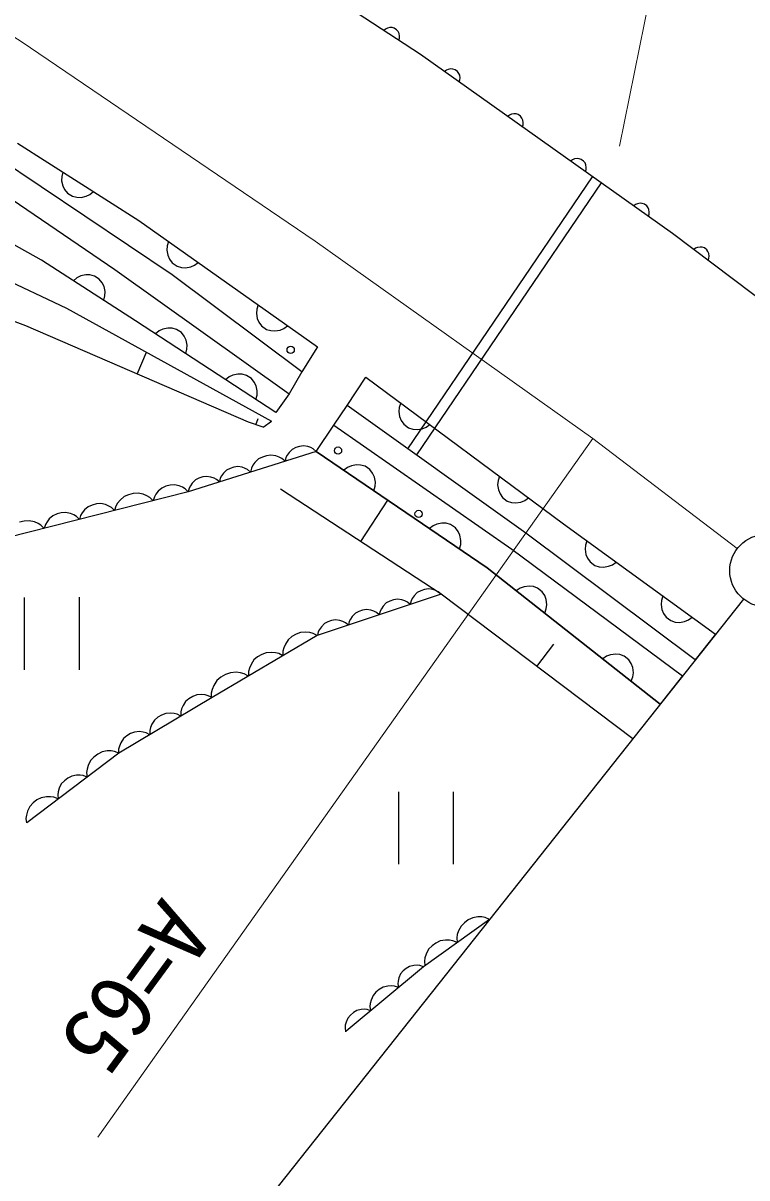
# Model space of a CAD drawing. Units: millimetres, scale not verified. Extents: x 40000 to 680000, y 20000 to 380000.
# Drawn here: x 331843 to 351818, y 263618 to 295499 of the extents above; entities that cross this region are included whole.
import ezdxf
from ezdxf.enums import TextEntityAlignment as Align

# ---------------------------------------------------------------- set-up
doc = ezdxf.new("R2010")
doc.units = ezdxf.units.MM
doc.header["$LTSCALE"] = 1000
doc.linetypes.add('CHAIN', pattern=[18.5, 12, -1.5, 3.5, -1.5])
for name, color, linetype, lineweight in [('M-BGD', 7, 'Continuous', 25), ('M-BMK', 2, 'CHAIN', 13), ('M-BMK-OTRS', 5, 'Continuous', 25), ('M-BMK-SRVR', 3, 'Continuous', 25), ('M-STR-HTXT', 7, 'Continuous', 13)]:
    doc.layers.add(name, color=color, linetype=linetype, lineweight=lineweight)
doc.styles.add('ＭＳ ゴシック', font='')
doc.styles.get('ＭＳ ゴシック').set_extended_font_data('MS Gothic')

msp = doc.modelspace()

# ---------------------------------------------------------------- linework, layer by layer
at = {"layer": 'M-BGD'}
for p, q in [((342807, 294632), (336378, 298854)), ((341844, 295336), (341794, 295297)), ((341897, 295362), (341844, 295336)), ((341966, 295376), (341897, 295362)), ((342024, 295374), (341966, 295376)), ((342085, 295358), (342024, 295374)), ((342152, 295314), (342085, 295358)), ((342191, 295264), (342152, 295314)), ((342217, 295211), (342191, 295264)), ((342212, 295023), (342229, 295084)), ((342231, 295142), (342217, 295211)), ((342229, 295084), (342231, 295142)), ((349769, 289688), (342807, 294632)), ((343524, 294197), (343473, 294159)), ((343578, 294220), (343524, 294197)), ((343648, 294232), (343578, 294220)), ((343706, 294227), (343648, 294232)), ((343766, 294209), (343706, 294227)), ((343832, 294162), (343766, 294209)), ((343869, 294111), (343832, 294162)), ((343892, 294058), (343869, 294111)), ((343904, 293988), (343892, 294058)), ((343900, 293930), (343904, 293988)), ((343881, 293870), (343900, 293930)), ((345388, 292996), (345318, 292984)), ((345446, 292991), (345388, 292996)), ((345507, 292973), (345446, 292991)), ((345265, 292961), (345214, 292923)), ((345318, 292984), (345265, 292961)), ((345572, 292927), (345507, 292973)), ((345609, 292875), (345572, 292927)), ((345633, 292822), (345609, 292875)), ((345622, 292634), (345640, 292694)), ((345645, 292752), (345633, 292822)), ((345640, 292694), (345645, 292752)), ((331689, 292184), (335035, 290050)), ((335958, 288551), (331054, 291838)), ((347005, 291725), (346954, 291687)), ((347059, 291748), (347005, 291725)), ((347129, 291760), (347059, 291748)), ((347187, 291755), (347129, 291760)), ((347247, 291737), (347187, 291755)), ((347312, 291691), (347247, 291737)), ((332353, 288954), (327622, 291607)), ((347350, 291639), (347312, 291691)), ((347373, 291586), (347350, 291639)), ((347362, 291398), (347381, 291458)), ((347385, 291516), (347373, 291586)), ((347381, 291458), (347385, 291516)), ((330737, 291174), (334372, 288695)), ((332909, 291263), (332906, 291147)), ((332906, 291147), (332937, 291009)), ((332940, 291386), (332909, 291263)), ((342463, 283748), (347561, 291257)), ((342711, 283579), (347809, 291088)), ((332937, 291009), (332989, 290904)), ((332989, 290904), (333069, 290806)), ((333069, 290806), (333203, 290720)), ((333581, 290717), (333685, 290769)), ((333685, 290769), (333783, 290848)), ((333203, 290720), (333326, 290689)), ((333326, 290689), (333443, 290686)), ((333443, 290686), (333581, 290717)), ((348746, 290489), (348695, 290451)), ((348799, 290512), (348746, 290489)), ((348869, 290524), (348799, 290512)), ((348927, 290519), (348869, 290524)), ((348988, 290501), (348927, 290519)), ((349053, 290455), (348988, 290501)), ((349090, 290403), (349053, 290455)), ((349114, 290350), (349090, 290403)), ((349103, 290162), (349121, 290222)), ((349125, 290280), (349114, 290350)), ((349121, 290222), (349125, 290280)), ((335035, 290050), (339967, 286561)), ((328459, 289790), (333045, 287627)), ((356014, 284976), (349769, 289688)), ((331920, 287137), (326022, 289366)), ((335823, 289346), (335814, 289229)), ((335814, 289229), (335838, 289090)), ((335860, 289467), (335823, 289346)), ((350402, 289286), (350350, 289250)), ((350456, 289308), (350402, 289286)), ((350526, 289317), (350456, 289308)), ((350584, 289311), (350526, 289317)), ((350644, 289291), (350584, 289311)), ((350708, 289243), (350644, 289291)), ((350744, 289191), (350708, 289243)), ((350766, 289137), (350744, 289191)), ((334949, 287281), (332353, 288954)), ((335838, 289090), (335885, 288983)), ((335885, 288983), (335960, 288881)), ((335960, 288881), (336091, 288789)), ((336574, 288814), (336676, 288889)), ((350749, 288949), (350769, 289009)), ((350775, 289067), (350766, 289137)), ((350769, 289009), (350775, 289067)), ((333572, 288549), (333434, 288519)), ((333688, 288545), (333572, 288549)), ((333811, 288514), (333688, 288545)), ((334372, 288695), (339189, 285263)), ((339535, 285869), (335958, 288551)), ((336091, 288789), (336212, 288752)), ((336212, 288752), (336328, 288743)), ((336328, 288743), (336468, 288767)), ((336468, 288767), (336574, 288814)), ((333329, 288468), (333230, 288388)), ((333434, 288519), (333329, 288468)), ((333946, 288427), (333811, 288514)), ((334025, 288329), (333946, 288427)), ((334076, 288224), (334025, 288329)), ((334106, 288086), (334076, 288224)), ((334071, 287847), (334103, 287969)), ((334103, 287969), (334106, 288086)), ((333045, 287627), (338699, 284513)), ((338289, 287601), (338281, 287485)), ((338326, 287722), (338289, 287601)), ((338814, 284744), (334949, 287281)), ((338281, 287485), (338304, 287345)), ((338304, 287345), (338351, 287239)), ((338064, 284484), (331920, 287137)), ((335596, 287000), (335497, 286921)), ((335701, 287051), (335596, 287000)), ((335840, 287079), (335701, 287051)), ((335956, 287075), (335840, 287079)), ((336079, 287042), (335956, 287075)), ((336212, 286954), (336079, 287042)), ((336291, 286855), (336212, 286954)), ((338351, 287239), (338426, 287137)), ((338426, 287137), (338557, 287044)), ((338557, 287044), (338678, 287008)), ((338678, 287008), (338794, 286999)), ((338794, 286999), (338934, 287023)), ((338934, 287023), (339041, 287070)), ((339041, 287070), (339143, 287145)), ((336342, 286750), (336291, 286855)), ((336370, 286611), (336342, 286750)), ((334992, 285810), (335252, 286412)), ((336333, 286373), (336366, 286495)), ((336366, 286495), (336370, 286611)), ((339967, 286561), (339535, 285869)), ((337529, 285731), (337430, 285653)), ((337634, 285782), (337529, 285731)), ((337773, 285811), (337634, 285782)), ((337889, 285806), (337773, 285811)), ((338011, 285773), (337889, 285806)), ((338145, 285686), (338011, 285773)), ((338223, 285586), (338145, 285686)), ((339535, 285869), (339189, 285263)), ((340785, 284946), (341304, 285725)), ((341304, 285725), (346753, 281678)), ((338274, 285481), (338223, 285586)), ((338303, 285343), (338274, 285481)), ((338298, 285226), (338303, 285343)), ((338266, 285104), (338298, 285226)), ((339189, 285263), (338814, 284744)), ((340422, 284401), (340785, 284946)), ((345721, 281421), (340785, 284946)), ((342225, 284891), (342214, 284775)), ((342214, 284775), (342235, 284635)), ((342265, 285011), (342225, 284891)), ((338468, 284340), (338064, 284484)), ((338266, 284412), (338327, 284582)), ((338468, 284340), (338699, 284513)), ((339929, 283675), (340422, 284401)), ((340422, 284401), (345326, 280977)), ((342235, 284635), (342279, 284527)), ((342279, 284527), (342352, 284423)), ((342352, 284423), (342480, 284328)), ((342964, 284342), (343068, 284415)), ((342480, 284328), (342600, 284288)), ((342600, 284288), (342716, 284277)), ((342716, 284277), (342856, 284298)), ((342856, 284298), (342964, 284342)), ((339367, 283780), (339269, 283730)), ((339470, 283813), (339367, 283780)), ((339578, 283828), (339470, 283813)), ((339698, 283809), (339578, 283828)), ((339783, 283779), (339698, 283809)), ((339850, 283744), (339783, 283779)), ((339929, 283675), (339850, 283744)), ((339929, 283675), (336400, 282558)), ((338338, 283465), (338242, 283372)), ((338446, 283520), (338338, 283465)), ((338561, 283556), (338446, 283520)), ((338681, 283574), (338561, 283556)), ((338814, 283553), (338681, 283574)), ((338908, 283519), (338814, 283553)), ((338983, 283480), (338908, 283519)), ((339071, 283403), (338983, 283480)), ((339095, 283505), (339071, 283403)), ((339130, 283573), (339095, 283505)), ((339183, 283646), (339130, 283573)), ((339269, 283730), (339183, 283646)), ((344652, 280458), (339929, 283675)), ((339929, 283675), (344652, 280458)), ((337458, 283157), (337371, 283073)), ((337555, 283207), (337458, 283157)), ((337658, 283239), (337555, 283207)), ((337767, 283255), (337658, 283239)), ((337886, 283236), (337767, 283255)), ((337971, 283206), (337886, 283236)), ((338039, 283171), (337971, 283206)), ((338117, 283101), (338039, 283171)), ((338144, 283215), (338117, 283101)), ((338183, 283290), (338144, 283215)), ((338242, 283372), (338183, 283290)), ((340797, 283229), (340696, 283152)), ((340903, 283277), (340797, 283229)), ((341042, 283304), (340903, 283277)), ((341158, 283297), (341042, 283304)), ((341280, 283263), (341158, 283297)), ((341412, 283173), (341280, 283263)), ((341489, 283072), (341412, 283173)), ((336513, 282802), (336460, 282728)), ((336599, 282886), (336513, 282802)), ((336697, 282935), (336599, 282886)), ((336800, 282968), (336697, 282935)), ((336908, 282983), (336800, 282968)), ((337028, 282964), (336908, 282983)), ((337113, 282935), (337028, 282964)), ((337180, 282899), (337113, 282935)), ((337259, 282830), (337180, 282899)), ((337283, 282932), (337259, 282830)), ((337319, 283000), (337283, 282932)), ((337371, 283073), (337319, 283000)), ((341538, 282966), (341489, 283072)), ((341564, 282827), (341538, 282966)), ((341557, 282711), (341564, 282827)), ((344950, 282867), (344939, 282751)), ((344989, 282988), (344950, 282867)), ((336400, 282558), (331393, 281286)), ((334753, 282480), (334630, 282426)), ((334881, 282513), (334753, 282480)), ((335014, 282524), (334881, 282513)), ((335158, 282492), (335014, 282524)), ((335260, 282450), (335158, 282492)), ((335508, 282497), (335465, 282424)), ((335571, 282575), (335508, 282497)), ((335672, 282662), (335571, 282575)), ((335784, 282711), (335672, 282662)), ((335900, 282741), (335784, 282711)), ((336021, 282751), (335900, 282741)), ((336152, 282722), (336021, 282751)), ((336245, 282684), (336152, 282722)), ((336318, 282640), (336245, 282684)), ((336400, 282558), (336318, 282640)), ((336425, 282661), (336401, 282558)), ((336460, 282728), (336425, 282661)), ((343381, 279731), (338943, 282636)), ((341523, 282589), (341557, 282711)), ((344939, 282751), (344959, 282611)), ((344959, 282611), (345004, 282504)), ((345004, 282504), (345076, 282400)), ((333748, 282194), (333637, 282145)), ((333864, 282224), (333748, 282194)), ((333986, 282234), (333864, 282224)), ((334117, 282205), (333986, 282234)), ((334209, 282167), (334117, 282205)), ((334282, 282123), (334209, 282167)), ((334402, 282164), (334365, 282041)), ((334449, 282244), (334402, 282164)), ((334518, 282330), (334449, 282244)), ((334630, 282426), (334518, 282330)), ((335340, 282402), (335260, 282450)), ((335431, 282312), (335340, 282402)), ((335465, 282424), (335431, 282312)), ((341162, 281184), (341909, 282326)), ((345076, 282400), (345205, 282305)), ((345205, 282305), (345325, 282265)), ((345325, 282265), (345441, 282254)), ((345441, 282254), (345581, 282274)), ((345581, 282274), (345689, 282319)), ((345689, 282319), (345792, 282391)), ((332667, 281899), (332566, 281811)), ((332779, 281948), (332667, 281899)), ((332895, 281977), (332779, 281948)), ((333016, 281987), (332895, 281977)), ((333147, 281959), (333016, 281987)), ((333240, 281920), (333147, 281959)), ((333313, 281877), (333240, 281920)), ((333395, 281795), (333313, 281877)), ((333429, 281907), (333395, 281795)), ((333472, 281980), (333429, 281907)), ((333535, 282057), (333472, 281980)), ((333637, 282145), (333535, 282057)), ((334365, 282041), (334282, 282123)), ((331876, 281749), (331748, 281717)), ((332009, 281760), (331876, 281749)), ((332153, 281729), (332009, 281760)), ((332255, 281687), (332153, 281729)), ((332335, 281639), (332255, 281687)), ((332426, 281549), (332335, 281639)), ((332460, 281660), (332426, 281549)), ((332503, 281733), (332460, 281660)), ((332566, 281811), (332503, 281733)), ((343158, 281620), (343058, 281544)), ((343264, 281669), (343158, 281620)), ((343403, 281695), (343264, 281669)), ((343520, 281689), (343403, 281695)), ((343641, 281654), (343520, 281689)), ((343774, 281564), (343641, 281654)), ((343850, 281464), (343774, 281564)), ((346753, 281678), (350953, 278626)), ((343899, 281358), (343850, 281464)), ((343926, 281219), (343899, 281358)), ((343919, 281102), (343926, 281219)), ((350392, 277917), (345721, 281421)), ((347399, 281209), (347360, 281088)), ((343884, 280981), (343919, 281102)), ((345326, 280977), (350044, 277479)), ((347360, 281088), (347350, 280972)), ((347350, 280972), (347372, 280832)), ((347372, 280832), (347418, 280725)), ((347418, 280725), (347491, 280622)), ((347491, 280622), (347621, 280528)), ((348105, 280547), (348208, 280621)), ((349428, 276701), (344652, 280458)), ((344652, 280458), (349428, 276701)), ((347621, 280528), (347742, 280490)), ((347742, 280490), (347858, 280479)), ((347858, 280479), (347997, 280502)), ((347997, 280502), (348105, 280547)), ((345667, 279939), (345558, 279897)), ((345808, 279956), (345667, 279939)), ((345924, 279941), (345808, 279956)), ((346043, 279898), (345924, 279941)), ((331875, 279645), (331875, 277645)), ((333395, 277645), (333395, 279646)), ((343381, 279731), (339961, 278589)), ((342584, 279617), (342549, 279549)), ((342635, 279691), (342584, 279617)), ((342720, 279776), (342635, 279691)), ((342817, 279828), (342720, 279776)), ((342919, 279862), (342817, 279828)), ((343027, 279879), (342919, 279862)), ((343147, 279862), (343027, 279879)), ((343232, 279834), (343147, 279862)), ((343301, 279799), (343232, 279834)), ((343381, 279731), (343301, 279799)), ((348668, 275742), (343381, 279731)), ((345558, 279897), (345453, 279828)), ((346168, 279799), (346043, 279898)), ((346238, 279694), (346168, 279799)), ((346279, 279585), (346238, 279694)), ((349498, 279683), (349460, 279562)), ((341212, 279291), (341109, 279257)), ((341320, 279309), (341212, 279291)), ((341440, 279292), (341320, 279309)), ((341525, 279263), (341440, 279292)), ((341730, 279332), (341696, 279263)), ((341781, 279406), (341730, 279332)), ((341866, 279491), (341781, 279406)), ((341963, 279542), (341866, 279491)), ((342066, 279577), (341963, 279542)), ((342174, 279594), (342066, 279577)), ((342293, 279577), (342174, 279594)), ((342379, 279548), (342293, 279577)), ((342447, 279514), (342379, 279548)), ((342527, 279446), (342447, 279514)), ((342549, 279549), (342527, 279446)), ((346239, 279210), (346282, 279329)), ((346296, 279444), (346279, 279585)), ((346282, 279329), (346296, 279444)), ((349460, 279562), (349450, 279446)), ((349450, 279446), (349472, 279306)), ((349472, 279306), (349518, 279199)), ((340256, 278972), (340159, 278921)), ((340358, 279006), (340256, 278972)), ((340466, 279023), (340358, 279006)), ((340586, 279006), (340466, 279023)), ((340671, 278978), (340586, 279006)), ((340740, 278944), (340671, 278978)), ((340842, 278978), (340819, 278876)), ((340876, 279046), (340842, 278978)), ((340927, 279120), (340876, 279046)), ((341013, 279206), (340927, 279120)), ((341109, 279257), (341013, 279206)), ((341593, 279229), (341525, 279263)), ((341673, 279161), (341593, 279229)), ((341696, 279263), (341673, 279161)), ((349518, 279199), (349591, 279096)), ((349591, 279096), (349721, 279002)), ((349721, 279002), (349841, 278964)), ((349841, 278964), (349957, 278953)), ((349957, 278953), (350097, 278975)), ((350097, 278975), (350204, 279021)), ((350204, 279021), (350307, 279095)), ((339502, 278676), (339377, 278628)), ((339649, 278686), (339502, 278676)), ((339758, 278674), (339649, 278686)), ((339849, 278650), (339758, 278674)), ((339961, 278589), (339849, 278650)), ((339988, 278693), (339966, 278590)), ((340022, 278761), (339988, 278693)), ((340074, 278835), (340022, 278761)), ((340159, 278921), (340074, 278835)), ((340819, 278876), (340740, 278944)), ((339961, 278589), (337056, 276876)), ((339080, 278351), (339038, 278249)), ((339160, 278474), (339080, 278351)), ((339263, 278560), (339160, 278474)), ((339377, 278628), (339263, 278560)), ((346024, 277736), (346491, 278355)), ((350953, 278626), (350392, 277917)), ((338429, 278069), (338315, 278002)), ((338554, 278117), (338429, 278069)), ((338701, 278127), (338554, 278117)), ((338811, 278115), (338701, 278127)), ((338901, 278092), (338811, 278115)), ((339014, 278030), (338901, 278092)), ((339015, 278159), (339014, 278030)), ((339038, 278249), (339015, 278159)), ((347946, 278019), (347841, 277949)), ((348055, 278060), (347946, 278019)), ((348196, 278077), (348055, 278060)), ((348311, 278063), (348196, 278077)), ((348431, 278020), (348311, 278063)), ((348556, 277921), (348431, 278020)), ((338090, 277690), (338067, 277600)), ((338133, 277792), (338090, 277690)), ((338213, 277916), (338133, 277792)), ((338315, 278002), (338213, 277916)), ((348626, 277815), (348556, 277921)), ((348667, 277706), (348626, 277815)), ((348684, 277566), (348667, 277706)), ((337304, 277441), (337192, 277347)), ((337428, 277514), (337304, 277441)), ((337564, 277566), (337428, 277514)), ((337725, 277577), (337564, 277566)), ((337844, 277564), (337725, 277577)), ((337943, 277538), (337844, 277564)), ((338066, 277472), (337943, 277538)), ((338067, 277600), (338066, 277472)), ((348627, 277331), (348669, 277450)), ((348669, 277450), (348684, 277566)), ((350044, 277479), (349428, 276701)), ((337059, 277101), (337033, 277002)), ((337105, 277212), (337059, 277101)), ((337192, 277347), (337105, 277212)), ((337056, 276876), (334487, 275345)), ((336328, 276768), (336256, 276655)), ((336421, 276847), (336328, 276768)), ((336524, 276908), (336421, 276847)), ((336637, 276953), (336524, 276908)), ((336771, 276963), (336637, 276953)), ((336871, 276952), (336771, 276963)), ((336953, 276931), (336871, 276952)), ((337056, 276876), (336953, 276931)), ((337033, 277002), (337032, 276862)), ((335778, 276441), (335665, 276396)), ((335912, 276450), (335778, 276441)), ((336012, 276440), (335912, 276450)), ((336094, 276419), (336012, 276440)), ((336197, 276364), (336094, 276419)), ((336218, 276563), (336197, 276481)), ((336197, 276481), (336197, 276364)), ((336256, 276655), (336218, 276563)), ((335397, 276143), (335359, 276051)), ((335469, 276256), (335397, 276143)), ((335562, 276335), (335469, 276256)), ((335665, 276396), (335562, 276335)), ((334703, 275823), (334610, 275744)), ((334806, 275884), (334703, 275823)), ((334919, 275928), (334806, 275884)), ((335053, 275938), (334919, 275928)), ((335152, 275928), (335053, 275938)), ((335235, 275907), (335152, 275928)), ((335338, 275852), (335235, 275907)), ((335359, 276051), (335338, 275968)), ((335338, 275968), (335338, 275852)), ((334479, 275456), (334478, 275340)), ((334500, 275539), (334479, 275456)), ((334538, 275631), (334500, 275539)), ((334610, 275744), (334538, 275631)), ((334487, 275345), (331945, 273424)), ((333705, 275140), (333639, 275007)), ((333797, 275237), (333705, 275140)), ((333902, 275316), (333797, 275237)), ((334021, 275378), (333902, 275316)), ((334166, 275405), (334021, 275378)), ((334276, 275406), (334166, 275405)), ((334368, 275393), (334276, 275406)), ((334487, 275345), (334368, 275393)), ((333609, 274902), (333596, 274809)), ((333639, 275007), (333609, 274902)), ((332982, 274584), (332898, 274495)), ((333077, 274656), (332982, 274584)), ((333185, 274712), (333077, 274656)), ((333317, 274737), (333185, 274712)), ((333417, 274737), (333317, 274737)), ((333501, 274725), (333417, 274737)), ((333609, 274682), (333501, 274725)), ((333596, 274809), (333609, 274682)), ((332811, 274279), (332799, 274195)), ((332799, 274195), (332811, 274079)), ((332838, 274375), (332811, 274279)), ((332898, 274495), (332838, 274375)), ((342201, 274278), (342201, 272278)), ((343721, 272278), (343721, 274279)), ((332029, 273874), (331963, 273742)), ((332121, 273971), (332029, 273874)), ((332226, 274051), (332121, 273971)), ((332345, 274113), (332226, 274051)), ((332490, 274139), (332345, 274113)), ((332600, 274140), (332490, 274139)), ((332692, 274127), (332600, 274140)), ((332811, 274079), (332692, 274127)), ((331933, 273636), (331920, 273543)), ((331920, 273543), (331933, 273416)), ((331963, 273742), (331933, 273636)), ((344716, 270754), (342892, 269449)), ((344130, 270741), (344023, 270664)), ((344250, 270800), (344130, 270741)), ((344396, 270823), (344250, 270800)), ((344506, 270821), (344396, 270823)), ((344598, 270805), (344506, 270821)), ((344716, 270754), (344598, 270805)), ((343859, 270439), (343826, 270334)), ((343928, 270569), (343859, 270439)), ((344023, 270664), (343928, 270569)), ((343235, 270101), (343128, 270024)), ((343355, 270160), (343235, 270101)), ((343501, 270183), (343355, 270160)), ((343611, 270180), (343501, 270183)), ((343703, 270165), (343611, 270180)), ((343821, 270114), (343703, 270165)), ((343826, 270334), (343811, 270242)), ((343811, 270242), (343821, 270114)), ((342964, 269799), (342931, 269694)), ((343033, 269929), (342964, 269799)), ((343128, 270024), (343033, 269929)), ((342892, 269449), (340761, 267668)), ((342415, 269403), (342332, 269333)), ((342510, 269458), (342415, 269403)), ((342627, 269486), (342510, 269458)), ((342717, 269491), (342627, 269486)), ((342793, 269484), (342717, 269491)), ((342892, 269449), (342793, 269484)), ((342931, 269694), (342916, 269602)), ((342916, 269602), (342926, 269474)), ((342213, 269140), (342192, 269052)), ((342261, 269250), (342213, 269140)), ((342332, 269333), (342261, 269250)), ((341672, 268820), (341580, 268743)), ((341777, 268882), (341672, 268820)), ((341907, 268913), (341777, 268882)), ((342007, 268918), (341907, 268913)), ((342092, 268910), (342007, 268918)), ((342202, 268872), (342092, 268910)), ((342192, 269052), (342185, 268976)), ((342185, 268976), (342202, 268872)), ((341447, 268528), (341424, 268431)), ((341500, 268651), (341447, 268528)), ((341580, 268743), (341500, 268651)), ((340957, 268184), (340874, 268115)), ((341052, 268240), (340957, 268184)), ((341169, 268267), (341052, 268240)), ((341259, 268272), (341169, 268267)), ((341335, 268265), (341259, 268272)), ((341434, 268231), (341335, 268265)), ((341424, 268431), (341416, 268346)), ((341416, 268346), (341434, 268231)), ((340734, 267833), (340727, 267757)), ((340755, 267921), (340734, 267833)), ((340803, 268032), (340755, 267921)), ((340874, 268115), (340803, 268032)), ((340727, 267757), (340744, 267654))]:
    msp.add_line(p, q, dxfattribs=at)
for centre in [(339227, 286477), (340534, 283697), (342758, 281948)]:
    msp.add_ellipse(centre, major_axis=(100, 0), ratio=1, dxfattribs=at)
at = {"layer": 'M-BMK'}
msp.add_line((347567, 284028), (351550, 280990), dxfattribs=at)
msp.add_lwpolyline([(318002, 303094), (321180, 301401), (324483, 299523), (328079, 297351), (331790, 294987), (339899, 289482), (347567, 284028)], dxfattribs=at)
at = {"layer": 'M-BMK-OTRS'}
msp.add_line((351724, 279599), (338201, 262533), dxfattribs=at)
at = {"layer": 'M-BMK-SRVR'}
msp.add_ellipse((352346, 280383), major_axis=(1000, 0), ratio=1, dxfattribs=at)
at = {"layer": 'M-STR-HTXT'}
for p, q in [((348306, 292103), (351919, 310055)), ((347567, 284028), (333908, 264740))]:
    msp.add_line(p, q, dxfattribs=at)

# ---------------------------------------------------------------- texts
at = {"layer": 'M-STR-HTXT', "style": 'ＭＳ ゴシック'}
msp.add_text('A=65', height=1833, rotation=233.709, dxfattribs=at).set_placement((335256, 271743), align=Align.BOTTOM_LEFT)

doc.saveas('drawing.dxf')
